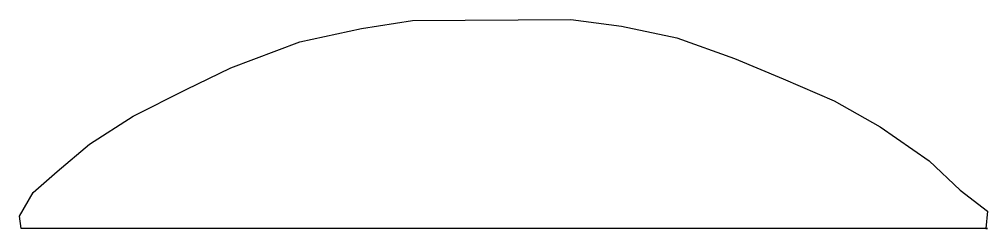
# Model space of a CAD drawing. Extents: x 0 to 311, y 0 to 67.
import ezdxf

# ---------------------------------------------------------------- set-up
doc = ezdxf.new("R2010")
doc.units = 0

msp = doc.modelspace()

# ---------------------------------------------------------------- linework, layer by layer
msp.add_polyline3d([(311.4, 0, 0), (0.6, 0, 0), (0, 4, 0), (4.4, 11.6, 0), (12.2, 18.4, 0), (22.6, 27.2, 0), (36.6, 36.2, 0), (53.6, 44.8, 0), (68, 51.8, 0), (90.2, 60.2, 0), (110, 64.4, 0), (126.4, 67, 0), (177.4, 67.4, 0), (193.6, 65.2, 0), (211.4, 61.4, 0), (230, 54.8, 0), (245.6, 48.2, 0), (262, 41.2, 0), (276.8, 32.8, 0), (292.6, 21.8, 0), (302.6, 12.4, 0), (311.4, 5.6, 0), (310.8, 0, 0), (311.4, 0, 0)])

doc.saveas('drawing.dxf')
